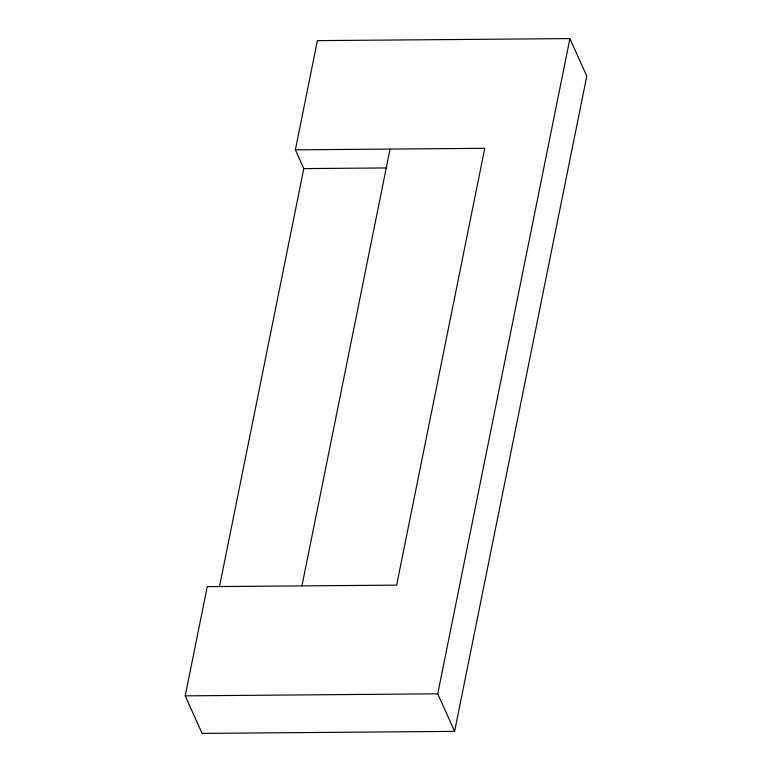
<?xml version="1.0" encoding="UTF-8"?>
<svg xmlns="http://www.w3.org/2000/svg" width="772" height="772" viewBox="0 0 772 772"><rect width="100%" height="100%" fill="white"/><g stroke="black" fill="none" stroke-linecap="round" stroke-linejoin="round"><path stroke-width="1.16" d="M185.222 695.852L207.243 586.652L396.634 585.128L484.748 148.311L295.367 149.836L317.398 40.627L569.91 38.6L586.778 76.148L454.602 731.373L202.09 733.4L185.222 695.852L437.734 693.825L454.602 731.373M219.499 586.537L303.801 168.605L295.367 149.836M301.939 585.89L390.063 149.073M437.734 693.825L569.91 38.6M303.801 168.605L386.511 167.939"/></g></svg>
